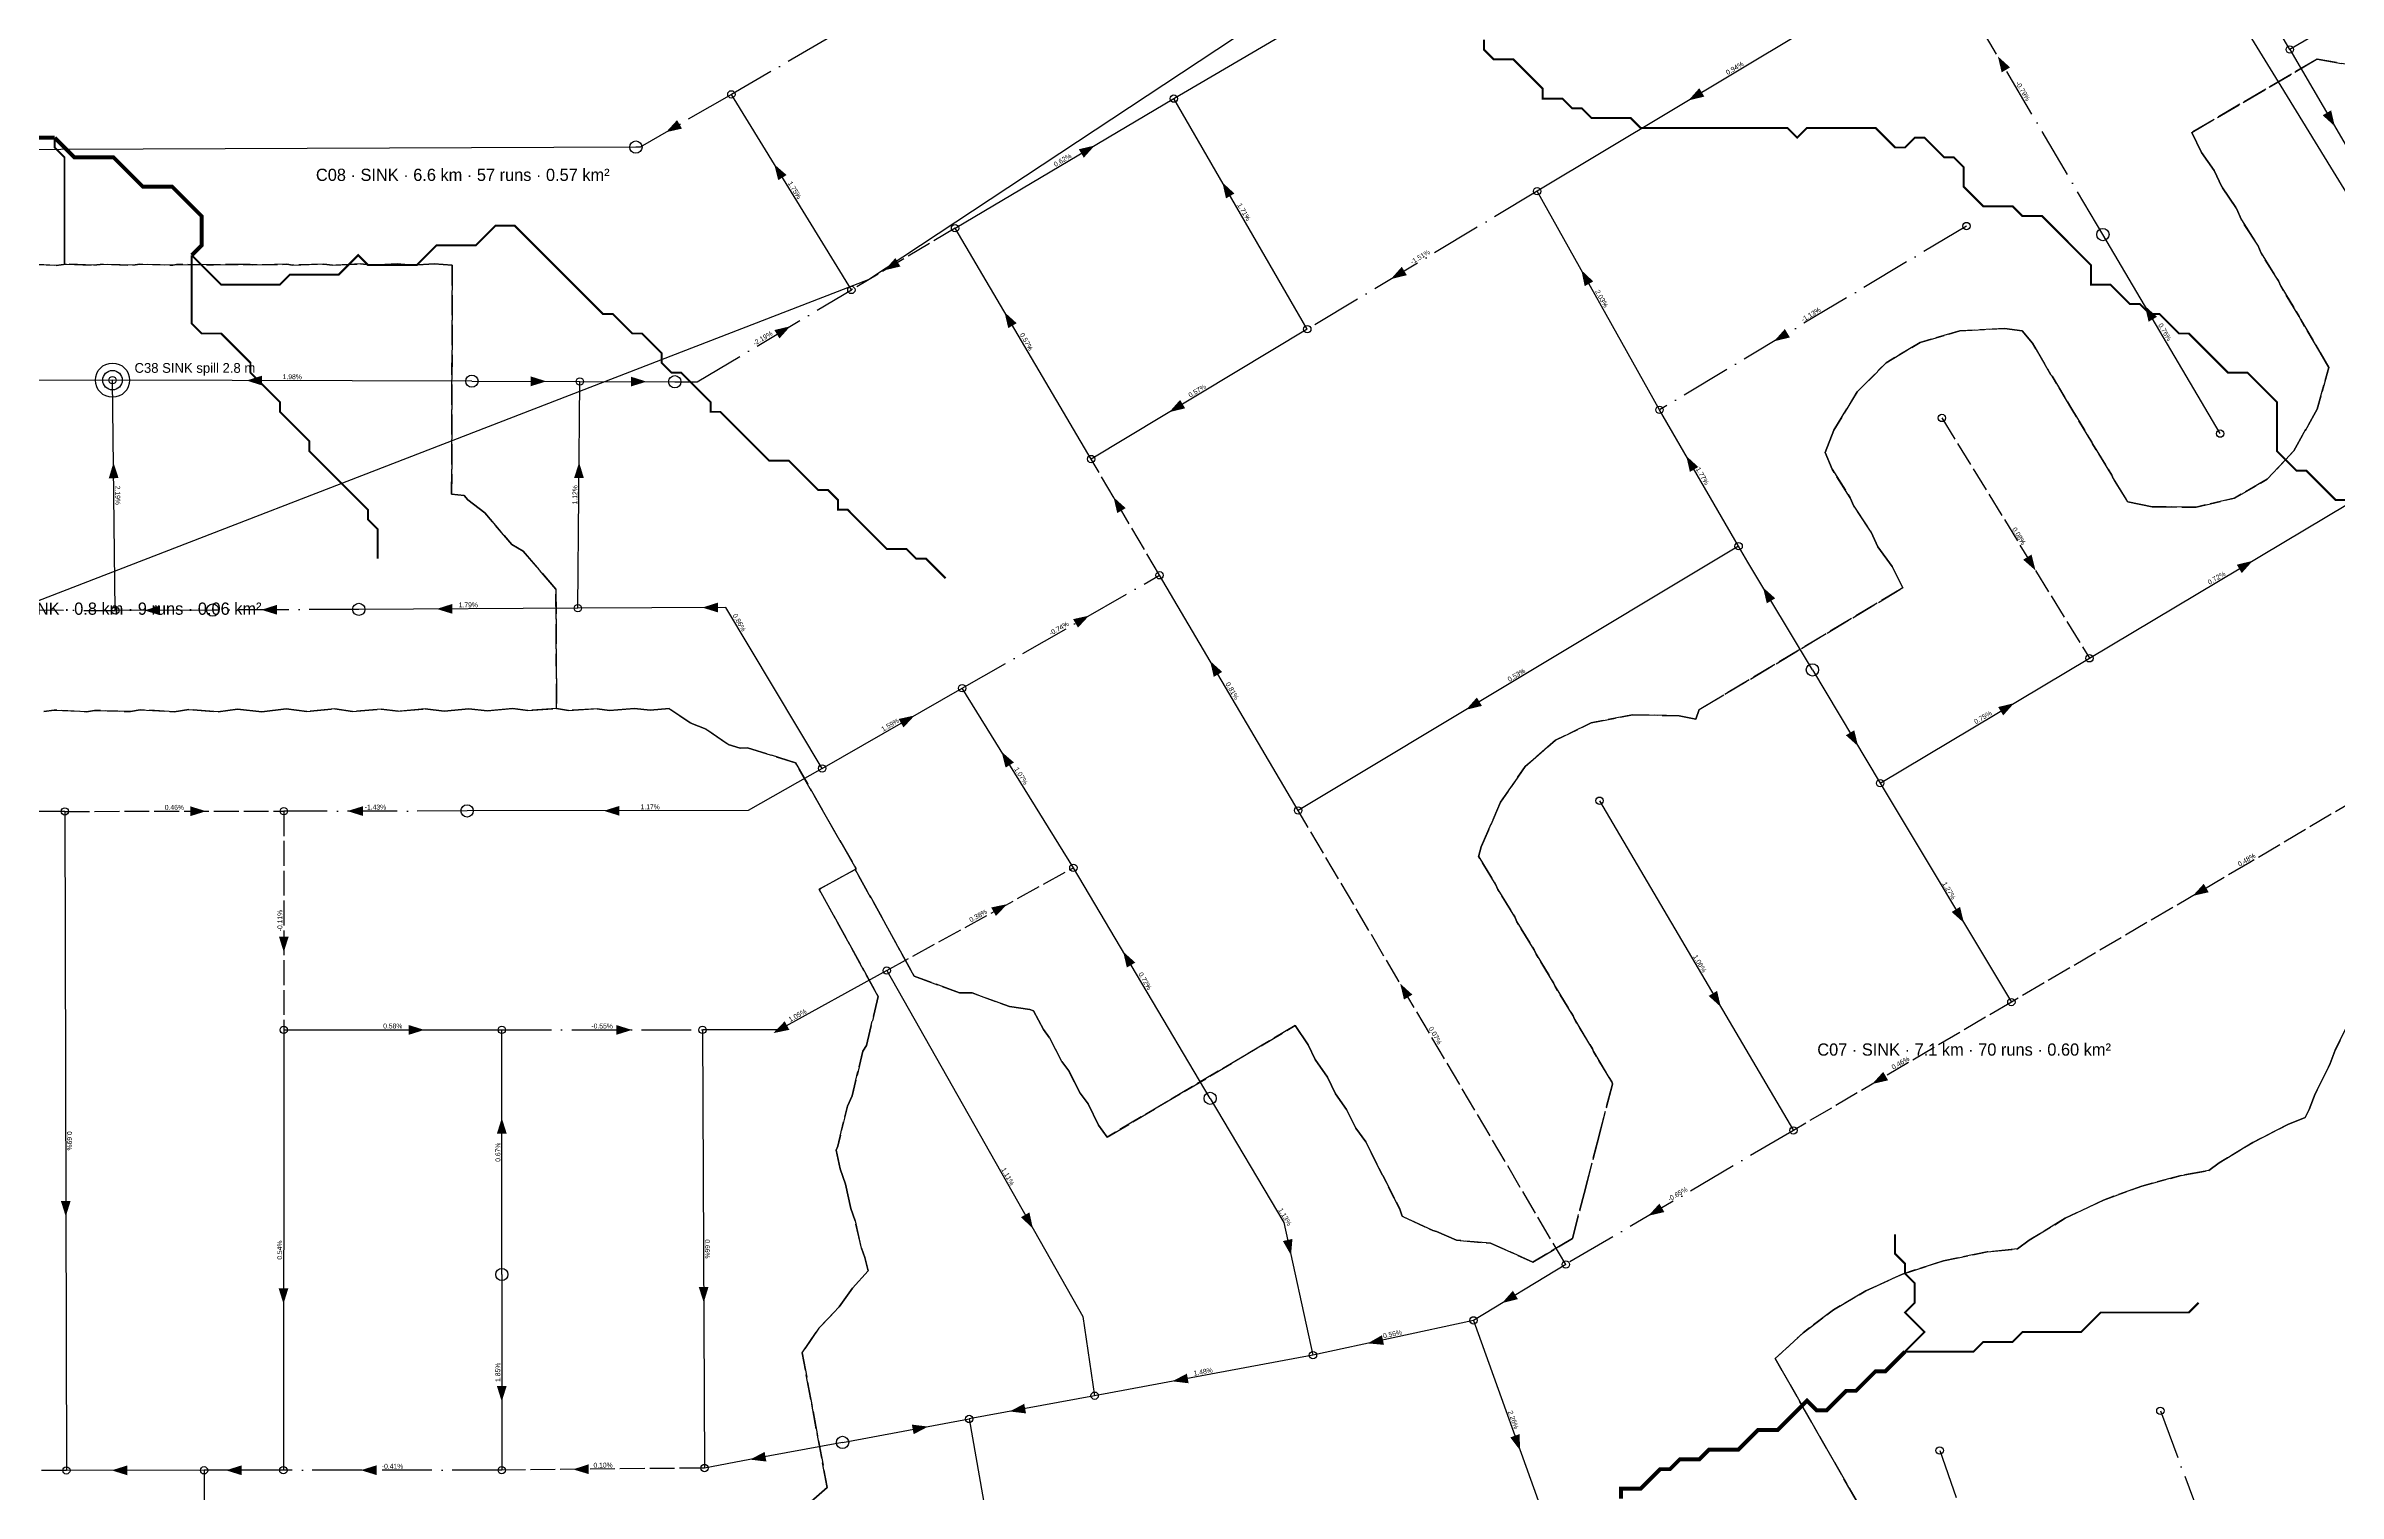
# Model space of a CAD drawing. Header units: metres. Extents: x 442821 to 452274, y 2561971 to 2571293.
# Drawn here: x 444804 to 445740, y 2565430 to 2566022 of the extents above; entities that cross this region are included whole.
import ezdxf
from ezdxf.enums import TextEntityAlignment as Align

# ---------------------------------------------------------------- set-up
doc = ezdxf.new("R2010")
doc.units = ezdxf.units.M
doc.header["$LTSCALE"] = 8
doc.linetypes.add('DASHDOT', pattern=[3.556, 2.54, -0.508, 0, -0.508])
doc.linetypes.add('DASHED', pattern=[1.524, 1.27, -0.254])
for name, color, linetype in [('A_ARROWS', 7, 'Continuous'), ('A_BUILT_2006', 252, 'Continuous'), ('A_CATCH_LABEL', 7, 'Continuous'), ('A_CATCHMENTS', 7, 'Continuous'), ('A_GRADIENT', 8, 'Continuous'), ('A_JUNCTIONS', 8, 'Continuous'), ('A_OUTLET_LABEL', 7, 'Continuous'), ('A_OUTLETS', 7, 'Continuous'), ('A_RUNS', 7, 'Continuous'), ('A_STREAMS', 5, 'Continuous')]:
    doc.layers.add(name, color=color, linetype=linetype)

msp = doc.modelspace()

# ---------------------------------------------------------------- linework, layer by layer
at = {"layer": 'A_ARROWS', "color": 1}
for points in [[(445601.28, 2566017.2), (445606.25, 2566012.7), (445602.81, 2566010.67)], [(445474.79, 2565999.19), (445479.24, 2566004.2), (445481.3, 2566000.77)], [(445056.97, 2565986.22), (445061.5, 2565991.15), (445063.51, 2565987.69)], [(445232.21, 2565980.78), (445227.72, 2565975.8), (445225.68, 2565979.24)], [(445101.21, 2565973.12), (445106.26, 2565968.71), (445102.85, 2565966.62)], [(445284.35, 2565965.7), (445289.28, 2565961.16), (445285.82, 2565959.16)], [(445146.24, 2565929.78), (445150.72, 2565934.77), (445152.77, 2565931.33)], [(445353.2, 2565926.19), (445357.66, 2565931.2), (445359.72, 2565927.77)], [(445431.04, 2565929.85), (445435.91, 2565925.24), (445432.42, 2565923.29)], [(445195.31, 2565912.67), (445200.28, 2565908.17), (445196.84, 2565906.14)], [(445661.33, 2565915.28), (445666.3, 2565910.78), (445662.86, 2565908.75)], [(445107.81, 2565906.91), (445103.34, 2565901.92), (445101.29, 2565905.35)], [(445509.75, 2565900.75), (445514.21, 2565905.76), (445516.27, 2565902.32)], [(445008.11, 2565884.38), (445001.71, 2565882.4), (445001.72, 2565886.4)], [(445049.03, 2565884.27), (445042.63, 2565882.29), (445042.64, 2565886.29)], [(445262.61, 2565871.79), (445267.07, 2565876.8), (445269.13, 2565873.37)], [(445021.47, 2565851.27), (445023.42, 2565844.85), (445019.42, 2565844.89)], [(445473.92, 2565853.92), (445478.86, 2565849.39), (445475.4, 2565847.38)], [(445239.86, 2565837.06), (445244.84, 2565832.57), (445241.39, 2565830.54)], [(445505.27, 2565800.18), (445510.28, 2565795.71), (445506.84, 2565793.66)], [(445071.82, 2565791.92), (445078.2, 2565793.95), (445078.23, 2565789.95)], [(445229.9, 2565788.63), (445225.34, 2565783.72), (445223.36, 2565787.19)], [(445279.32, 2565770.12), (445284.29, 2565765.62), (445280.84, 2565763.59)], [(445383.89, 2565750.15), (445388.35, 2565755.16), (445390.41, 2565751.73)], [(445158.6, 2565747.83), (445154.04, 2565742.92), (445152.05, 2565746.39)], [(445194.1, 2565733.01), (445199.17, 2565728.62), (445195.77, 2565726.51)], [(445196.45, 2565670.7), (445191.81, 2565665.86), (445189.88, 2565669.36)], [(445243.77, 2565651.32), (445248.76, 2565646.84), (445245.32, 2565644.8)], [(445357.03, 2565638.24), (445362, 2565633.74), (445358.56, 2565631.71)]]:
    msp.add_solid(points, dxfattribs=at)
at = {"layer": 'A_ARROWS', "color": 4}
for points in [[(445738.97, 2565988.62), (445734.01, 2565993.13), (445737.46, 2565995.15)], [(444885.54, 2565884.72), (444891.94, 2565886.71), (444891.93, 2565882.71)], [(444831.19, 2565851.2), (444833.27, 2565844.83), (444829.27, 2565844.78)], [(445616.66, 2565807.08), (445611.61, 2565811.49), (445615.02, 2565813.58)], [(445705.42, 2565811.02), (445700.94, 2565806.02), (445698.89, 2565809.45)], [(444843.85, 2565790.75), (444850.24, 2565792.79), (444850.26, 2565788.79)], [(444891.61, 2565791), (444898, 2565793.03), (444898.02, 2565789.03)], [(444963.25, 2565791.36), (444969.64, 2565793.4), (444969.66, 2565789.4)], [(445607.91, 2565752.84), (445603.44, 2565747.84), (445601.39, 2565751.27)], [(445544.15, 2565735.26), (445539.15, 2565739.72), (445542.58, 2565741.77)], [(445680.88, 2565674.08), (445685.4, 2565679.03), (445687.42, 2565675.58)], [(445587.39, 2565663.05), (445582.38, 2565667.51), (445585.82, 2565669.57)], [(445488.04, 2565628.7), (445483.07, 2565633.2), (445486.52, 2565635.23)], [(445549.89, 2565597.19), (445554.39, 2565602.16), (445556.42, 2565598.71)], [(445458.44, 2565543.34), (445462.94, 2565548.31), (445464.97, 2565544.86)], [(445206.91, 2565538.15), (445202.02, 2565542.74), (445205.5, 2565544.71)], [(445312.4, 2565527.19), (445309.07, 2565533.01), (445312.98, 2565533.87)], [(445398.63, 2565507.66), (445403.07, 2565512.69), (445405.14, 2565509.27)], [(445343.71, 2565491.19), (445349.54, 2565494.51), (445350.39, 2565490.6)], [(445263.9, 2565475.69), (445269.83, 2565478.82), (445270.56, 2565474.89)], [(445197.44, 2565463.37), (445203.37, 2565466.5), (445204.1, 2565462.57)], [(445164.11, 2565457.18), (445158.18, 2565454.05), (445157.45, 2565457.98)], [(445406.06, 2565447.4), (445402.01, 2565452.75), (445405.78, 2565454.1)]]:
    msp.add_solid(points, dxfattribs=at)
at = {"layer": 'A_ARROWS', "color": 3}
for points in [[(444869.02, 2565708.69), (444862.62, 2565706.68), (444862.61, 2565710.68)], [(444926.77, 2565708.75), (444933.17, 2565710.75), (444933.17, 2565706.75)], [(445031.54, 2565708.86), (445037.94, 2565710.86), (445037.94, 2565706.86)], [(444900.78, 2565651.07), (444898.79, 2565657.47), (444902.79, 2565657.46)], [(445100.83, 2565618), (445105.47, 2565622.84), (445107.4, 2565619.34)], [(444958.23, 2565619.3), (444951.83, 2565617.3), (444951.83, 2565621.3)], [(445043.08, 2565619.3), (445036.68, 2565617.3), (445036.68, 2565621.3)], [(444989.88, 2565583.32), (444991.88, 2565576.92), (444987.88, 2565576.92)], [(444811.69, 2565543.01), (444809.68, 2565549.41), (444813.68, 2565549.42)], [(444900.66, 2565507.32), (444898.66, 2565513.72), (444902.66, 2565513.72)], [(445072.39, 2565507.86), (445070.36, 2565514.25), (445074.36, 2565514.27)], [(444989.86, 2565467.37), (444987.86, 2565473.77), (444991.86, 2565473.77)], [(445091.35, 2565443.69), (445097.28, 2565446.83), (445098, 2565442.89)], [(444830.44, 2565439.29), (444836.84, 2565441.29), (444836.85, 2565437.29)], [(444877.16, 2565439.32), (444883.56, 2565441.32), (444883.56, 2565437.32)], [(444932.3, 2565439.35), (444938.7, 2565441.36), (444938.7, 2565437.36)], [(445019, 2565439.69), (445025.37, 2565441.75), (445025.42, 2565437.75)]]:
    msp.add_solid(points, dxfattribs=at)
at = {"layer": 'A_BUILT_2006', "color": 252}
for points in [[(444422.44, 2563343.67), (444425.81, 2563359.7), (444354.25, 2563402.28), (444079.07, 2562950.56), (443944.47, 2563054.62), (443895.55, 2563534.89), (443894.21, 2564981.63), (443353.42, 2565026.28), (443356.77, 2565236.27), (445139.69, 2565926.07), (445353.06, 2566067)], [(445698.38, 2566035.12), (445716.87, 2566005.02)], [(445716.87, 2566005.02), (445737.19, 2565971.95)], [(445737.19, 2565971.95), (445757.08, 2565939.58)]]:
    msp.add_lwpolyline(points, dxfattribs=at)
at = {"layer": 'A_CATCHMENTS', "color": 1, "linetype": 'DASHED'}
for points in [[(445751.69, 2566012.53), (445731.74, 2566016.13), (445680.53, 2565986.07), (445684.51, 2565977.87), (445689.65, 2565970.56), (445692.79, 2565963.89), (445698.73, 2565955.04), (445700.82, 2565950.35), (445707.47, 2565939.98), (445708.84, 2565936.81), (445715.95, 2565925.46), (445716.87, 2565923.27), (445724.42, 2565910.93), (445724.91, 2565909.74), (445732.88, 2565896.39), (445732.96, 2565896.21), (445736.57, 2565890.01), (445731.71, 2565873.03), (445722.23, 2565855.94), (445711.27, 2565844.34), (445697.96, 2565836.68), (445682.3, 2565832.95), (445664.29, 2565833.16), (445654.35, 2565835.19), (445648.36, 2565844.74), (445647.82, 2565846.05), (445639.92, 2565858.88), (445639.66, 2565859.51), (445631.51, 2565872.97), (445631.47, 2565873.01), (445623.45, 2565886.49), (445622.94, 2565887.1), (445615.38, 2565900.01), (445611.16, 2565905.09), (445604.04, 2565906), (445585.71, 2565904.98), (445569.57, 2565900.32), (445555.61, 2565892.02), (445543.83, 2565880.07), (445534.23, 2565864.47), (445530.68, 2565855.27), (445533.55, 2565848.46), (445540.93, 2565836.77), (445542.34, 2565833.4), (445549.55, 2565822.74), (445552.27, 2565816.8), (445558.13, 2565808.69), (445562.43, 2565800.02), (445479.24, 2565750.2), (445477.87, 2565746.38), (445470.98, 2565747.72), (445451.91, 2565748.12), (445435.08, 2565744.79), (445420.49, 2565737.72), (445408.13, 2565726.93), (445398.02, 2565712.41), (445390.14, 2565694.15), (445389.08, 2565690.04), (445389.1, 2565689.99), (445395.96, 2565678.94), (445396.92, 2565676.74), (445403.88, 2565665.46), (445404.74, 2565663.49), (445411.8, 2565651.98), (445412.55, 2565650.24), (445419.72, 2565638.5), (445420.37, 2565636.99), (445427.64, 2565625.02), (445428.19, 2565623.74), (445435.56, 2565611.54), (445436, 2565610.49), (445443.48, 2565598.06), (445443.79, 2565597.33), (445443.72, 2565597.18), (445438.34, 2565576.24), (445438.28, 2565576.11), (445432.88, 2565555.12), (445432.83, 2565555.04), (445427.42, 2565533.99), (445411.19, 2565524.43), (445393.96, 2565532.14), (445380.02, 2565533.32), (445371.86, 2565536.97), (445370.42, 2565537.3), (445357.84, 2565543.13), (445356.91, 2565546.02), (445349.9, 2565559.75), (445349.73, 2565559.99), (445342.96, 2565573.51), (445338.88, 2565579.09), (445335.14, 2565586.76), (445330.55, 2565593.17), (445327.31, 2565600.01), (445322.22, 2565607.26), (445319.47, 2565613.24), (445314.11, 2565621.06), (445237.33, 2565575.51), (445233.76, 2565580.41), (445229.47, 2565589.05), (445226.24, 2565593.41), (445221.6, 2565602.58), (445218.72, 2565606.41), (445213.73, 2565616.11), (445211.21, 2565619.41), (445207.22, 2565627.04), (445205.69, 2565627.6), (445197.36, 2565628.83), (445182.04, 2565634.43), (445176.9, 2565634.5), (445158.39, 2565641.26), (445134.34, 2565684.9), (445134.65, 2565685.16), (445109.84, 2565728.53), (445090.29, 2565734.59), (445087.27, 2565734.48), (445082.44, 2565735.98), (445073.34, 2565742.2), (445067.1, 2565744.61), (445058.26, 2565750.63), (445050.47, 2565749.93), (445044.04, 2565750.65), (445033.84, 2565749.91), (445028.8, 2565750.56), (445017.2, 2565749.92), (445012.23, 2565750.64), (445011.98, 2565799.46), (444998.58, 2565815.02), (444993.98, 2565817.71), (444982.88, 2565830.6), (444975.97, 2565835.97), (444974.48, 2565837.7), (444969.38, 2565838.27), (444969.64, 2565931.81), (444962.21, 2565932.44), (444953.32, 2565931.81), (444947.18, 2565932.42), (444937, 2565931.82), (444932.15, 2565932.37), (444920.68, 2565931.85), (444917.12, 2565932.31), (444904.36, 2565931.91), (444902.09, 2565932.22), (444888.04, 2565931.97), (444887.06, 2565932.13), (444872.02, 2565932.06), (444871.71, 2565932.01), (444856.99, 2565932.15), (444855.39, 2565931.91), (444841.96, 2565932.22), (444839.07, 2565931.83), (444826.93, 2565932.27), (444823.2, 2565931.82), (444811.9, 2565932.28), (444807.79, 2565931.79), (444796.87, 2565932.28)], [(445543.36, 2565427.04), (445510.29, 2565484.96), (445521.67, 2565495.53), (445534.09, 2565504.84), (445547.35, 2565512.72), (445562.28, 2565519.54), (445579.08, 2565524.95), (445596.94, 2565528.57), (445609.25, 2565529.77), (445614.09, 2565533.39), (445628.83, 2565542.31), (445644.43, 2565549.77), (445660.09, 2565555.48), (445676.17, 2565559.8), (445687.53, 2565561.85), (445691.75, 2565564.94), (445705.44, 2565573.34), (445719.77, 2565580.62), (445726.83, 2565583.51), (445728.42, 2565586.77), (445730.99, 2565593.23), (445737.12, 2565605.55), (445739.17, 2565611.02), (445746.43, 2565625.96)]]:
    msp.add_lwpolyline(points, dxfattribs=at)
at = {"layer": 'A_CATCHMENTS', "color": 4, "linetype": 'DASHED'}
for points in [[(445106.13, 2565417.42), (445122.82, 2565432.33), (445112.62, 2565487.32), (445119.46, 2565497.43), (445127.79, 2565506.07), (445133.14, 2565513.77), (445139.54, 2565520.77), (445138.22, 2565526.26), (445136.83, 2565530.07), (445134.27, 2565541.29), (445132.46, 2565546.33), (445130.31, 2565556.31), (445128.09, 2565562.58), (445126.57, 2565570.21), (445127.21, 2565571.81), (445131.13, 2565588.2), (445133.07, 2565592.39), (445137.42, 2565610.57), (445138.93, 2565612.98), (445143.71, 2565632.95), (445119.62, 2565676.67), (445120.11, 2565677.08), (445134.34, 2565684.9), (445158.39, 2565641.26), (445176.9, 2565634.5), (445182.04, 2565634.43), (445197.36, 2565628.83), (445205.69, 2565627.6), (445207.22, 2565627.04), (445211.21, 2565619.41), (445213.73, 2565616.11), (445218.72, 2565606.41), (445221.6, 2565602.58), (445226.24, 2565593.41), (445229.47, 2565589.05), (445233.76, 2565580.41), (445237.33, 2565575.51), (445314.11, 2565621.06), (445319.47, 2565613.24), (445322.22, 2565607.26), (445327.31, 2565600.01), (445330.55, 2565593.17), (445335.14, 2565586.76), (445338.88, 2565579.09), (445342.96, 2565573.51), (445349.73, 2565559.99), (445349.9, 2565559.75), (445356.91, 2565546.02), (445357.84, 2565543.13), (445370.42, 2565537.3), (445371.86, 2565536.97), (445380.02, 2565533.32), (445393.96, 2565532.14), (445411.19, 2565524.43), (445427.42, 2565533.99), (445432.83, 2565555.04), (445432.88, 2565555.12), (445438.28, 2565576.11), (445438.34, 2565576.24), (445443.72, 2565597.18), (445443.79, 2565597.33), (445443.48, 2565598.06), (445436, 2565610.49), (445435.56, 2565611.54), (445428.19, 2565623.74), (445427.64, 2565625.02), (445420.37, 2565636.99), (445419.72, 2565638.5), (445412.55, 2565650.24), (445411.8, 2565651.98), (445404.74, 2565663.49), (445403.88, 2565665.46), (445396.92, 2565676.74), (445395.96, 2565678.94), (445389.1, 2565689.99), (445389.08, 2565690.04), (445390.14, 2565694.15), (445398.02, 2565712.41), (445408.13, 2565726.93), (445420.49, 2565737.72), (445435.08, 2565744.79), (445451.91, 2565748.12), (445470.98, 2565747.72), (445477.87, 2565746.38), (445479.24, 2565750.2), (445562.43, 2565800.02), (445558.13, 2565808.69), (445552.27, 2565816.8), (445549.55, 2565822.74), (445542.34, 2565833.4), (445540.93, 2565836.77), (445533.55, 2565848.46), (445530.68, 2565855.27), (445534.23, 2565864.47), (445543.83, 2565880.07), (445555.61, 2565892.02), (445569.57, 2565900.32), (445585.71, 2565904.98), (445604.04, 2565906), (445611.16, 2565905.09), (445615.38, 2565900.01), (445622.94, 2565887.1), (445623.45, 2565886.49), (445631.47, 2565873.01), (445631.51, 2565872.97), (445639.66, 2565859.51), (445639.92, 2565858.88), (445647.82, 2565846.05), (445648.36, 2565844.74), (445654.35, 2565835.19), (445664.29, 2565833.16), (445682.3, 2565832.95), (445697.96, 2565836.68), (445711.27, 2565844.34), (445722.23, 2565855.94), (445731.71, 2565873.03), (445736.57, 2565890.01), (445732.96, 2565896.21), (445732.88, 2565896.39), (445724.91, 2565909.74), (445724.42, 2565910.93), (445716.87, 2565923.27), (445715.95, 2565925.46), (445708.84, 2565936.81), (445707.47, 2565939.98), (445700.82, 2565950.35), (445698.73, 2565955.04), (445692.79, 2565963.89), (445689.65, 2565970.56), (445684.51, 2565977.87), (445680.53, 2565986.07), (445731.74, 2566016.13), (445751.69, 2566012.53)], [(444796.87, 2565932.28), (444807.79, 2565931.79), (444811.9, 2565932.28), (444823.2, 2565931.82), (444826.93, 2565932.27), (444839.07, 2565931.83), (444841.96, 2565932.22), (444855.39, 2565931.91), (444856.99, 2565932.15), (444871.71, 2565932.01), (444872.02, 2565932.06), (444887.06, 2565932.13), (444888.04, 2565931.97), (444902.09, 2565932.22), (444904.36, 2565931.91), (444917.12, 2565932.31), (444920.68, 2565931.85), (444932.15, 2565932.37), (444937, 2565931.82), (444947.18, 2565932.42), (444953.32, 2565931.81), (444962.21, 2565932.44), (444969.64, 2565931.81), (444969.38, 2565838.27), (444974.48, 2565837.7), (444975.97, 2565835.97), (444982.88, 2565830.6), (444993.98, 2565817.71), (444998.58, 2565815.02), (445011.98, 2565799.46), (445012.23, 2565750.64), (445000.57, 2565749.82), (444994.32, 2565750.63), (444983.94, 2565749.73), (444976.41, 2565750.6), (444966.27, 2565749.56), (444958.5, 2565750.53), (444947.56, 2565749.52), (444940.59, 2565750.46), (444928.85, 2565749.48), (444921.69, 2565750.52), (444910.14, 2565749.39), (444901.79, 2565750.48), (444891.84, 2565749.37), (444881.89, 2565750.42), (444873.93, 2565749.34), (444861.99, 2565750.31), (444856.02, 2565749.35), (444842.09, 2565750.15), (444838.11, 2565749.42), (444823.43, 2565749.91), (444820.2, 2565749.37), (444807.01, 2565750.04), (444802.75, 2565749.41)], [(445746.43, 2565625.96), (445739.17, 2565611.02), (445737.12, 2565605.55), (445730.99, 2565593.23), (445728.42, 2565586.77), (445726.83, 2565583.51), (445719.77, 2565580.62), (445705.44, 2565573.34), (445691.75, 2565564.94), (445687.53, 2565561.85), (445676.17, 2565559.8), (445660.09, 2565555.48), (445644.43, 2565549.77), (445628.83, 2565542.31), (445614.09, 2565533.39), (445609.25, 2565529.77), (445596.94, 2565528.57), (445579.08, 2565524.95), (445562.28, 2565519.54), (445547.35, 2565512.72), (445534.09, 2565504.84), (445521.67, 2565495.53), (445510.29, 2565484.96), (445543.36, 2565427.04)]]:
    msp.add_lwpolyline(points, dxfattribs=at)
at = {"layer": 'A_CATCHMENTS', "color": 3, "linetype": 'DASHED'}
msp.add_lwpolyline([(444802.75, 2565749.41), (444807.01, 2565750.04), (444820.2, 2565749.37), (444823.43, 2565749.91), (444838.11, 2565749.42), (444842.09, 2565750.15), (444856.02, 2565749.35), (444861.99, 2565750.31), (444873.93, 2565749.34), (444881.89, 2565750.42), (444891.84, 2565749.37), (444901.79, 2565750.48), (444910.14, 2565749.39), (444921.69, 2565750.52), (444928.85, 2565749.48), (444940.59, 2565750.46), (444947.56, 2565749.52), (444958.5, 2565750.53), (444966.27, 2565749.56), (444976.41, 2565750.6), (444983.94, 2565749.73), (444994.32, 2565750.63), (445000.57, 2565749.82), (445012.23, 2565750.64), (445017.2, 2565749.92), (445028.8, 2565750.56), (445033.84, 2565749.91), (445044.04, 2565750.65), (445050.47, 2565749.93), (445058.26, 2565750.63), (445067.1, 2565744.61), (445073.34, 2565742.2), (445082.44, 2565735.98), (445087.27, 2565734.48), (445090.29, 2565734.59), (445109.84, 2565728.53), (445134.65, 2565685.16), (445134.34, 2565684.9), (445120.11, 2565677.08), (445119.62, 2565676.67), (445143.71, 2565632.95), (445138.93, 2565612.98), (445137.42, 2565610.57), (445133.07, 2565592.39), (445131.13, 2565588.2), (445127.21, 2565571.81), (445126.57, 2565570.21), (445128.09, 2565562.58), (445130.31, 2565556.31), (445132.46, 2565546.33), (445134.27, 2565541.29), (445136.83, 2565530.07), (445138.22, 2565526.26), (445139.54, 2565520.77), (445133.14, 2565513.77), (445127.79, 2565506.07), (445119.46, 2565497.43), (445112.62, 2565487.32), (445122.82, 2565432.33), (445106.13, 2565417.42)], dxfattribs=at)
at = {"layer": 'A_JUNCTIONS'}
for centre in [(445720.56, 2566019.99), (445083.68, 2566001.69), (445264.54, 2565999.93), (445412.99, 2565962.08), (445175.1, 2565946.96), (445588.45, 2565947.86), (445132.73, 2565921.74), (445319.06, 2565905.69), (444830.78, 2565884.87), (445021.74, 2565884.35), (445463, 2565872.77), (445578.4, 2565869.42), (445692.13, 2565863.02), (445230.69, 2565852.63), (445495.33, 2565816.99), (445258.7, 2565805.11), (444831.93, 2565790.69), (445020.98, 2565791.66), (445638.68, 2565771.19), (445178.04, 2565758.95), (445120.76, 2565726.18), (445553.18, 2565720.18), (444811.29, 2565708.62), (444900.83, 2565708.72), (445315.32, 2565709.02), (445438.46, 2565713), (445223.45, 2565685.58), (445147.18, 2565643.55), (445606.77, 2565630.69), (444900.76, 2565619.3), (444989.89, 2565619.3), (445071.87, 2565619.3), (445517.71, 2565578.24), (445424.67, 2565523.45), (445386.97, 2565500.59), (445321.38, 2565486.35), (445232.14, 2565469.8), (445667.66, 2565463.6), (445180.87, 2565460.29), (445577.48, 2565447.42), (444811.94, 2565439.27), (444868.2, 2565439.31), (444900.6, 2565439.33), (444989.85, 2565439.39), (445072.71, 2565440.24)]:
    msp.add_circle(centre, 1.5, dxfattribs=at)
at = {"layer": 'A_JUNCTIONS', "color": 30}
for centre in [(445044.69, 2565980.13), (445644.19, 2565944.38), (444977.67, 2565884.47), (445060.56, 2565884.24), (444871.73, 2565790.9), (444931.43, 2565791.2), (445525.47, 2565766.45), (444975.67, 2565708.8), (445279.35, 2565591.34), (444989.87, 2565519.35), (445129.14, 2565450.7)]:
    msp.add_circle(centre, 2.5, dxfattribs=at)
at = {"layer": 'A_OUTLETS', "color": 1}
for radius in [7, 4]:
    msp.add_circle((444830.78, 2565884.87), radius, dxfattribs=at)
at = {"layer": 'A_RUNS', "color": 1}
for points in [[(445720.56, 2566019.99), (445665.53, 2566113.72)], [(445813.72, 2566074.42), (445720.56, 2566019.99)], [(445264.54, 2565999.93), (445360.1, 2566056.14)], [(445576.06, 2566060), (445412.99, 2565962.08)], [(445132.73, 2565921.74), (445083.68, 2566001.69)], [(445175.1, 2565946.96), (445264.54, 2565999.93)], [(445319.06, 2565905.69), (445264.54, 2565999.93)], [(445044.69, 2565980.13), (444339.64, 2565977.21), (444339.64, 2565975.79)], [(445463, 2565872.77), (445412.99, 2565962.08)], [(445230.69, 2565852.63), (445175.1, 2565946.96)], [(445692.13, 2565863.02), (445644.19, 2565944.38)], [(445319.06, 2565905.69), (445230.69, 2565852.63)], [(444977.67, 2565884.47), (445021.74, 2565884.35)], [(445020.98, 2565791.66), (445021.74, 2565884.35)], [(445021.74, 2565884.35), (445060.56, 2565884.24)], [(445495.33, 2565816.99), (445463, 2565872.77)], [(445495.33, 2565816.99), (445315.32, 2565709.02)], [(445525.47, 2565766.45), (445499.14, 2565810.42), (445495.33, 2565816.99)], [(445315.32, 2565709.02), (445258.7, 2565805.11)], [(445120.76, 2565726.18), (445081.43, 2565791.97), (445020.98, 2565791.66)], [(445120.76, 2565726.18), (445178.04, 2565758.95)], [(445223.45, 2565685.58), (445178.04, 2565758.95)], [(445279.35, 2565591.34), (445223.45, 2565685.58)]]:
    msp.add_lwpolyline(points, dxfattribs=at)
at = {"layer": 'A_RUNS', "color": 1, "linetype": 'DASHDOT'}
for points in [[(445198.62, 2566068.26), (445083.68, 2566001.69)], [(445644.19, 2565944.38), (445576.06, 2566060)], [(445083.68, 2566001.69), (445046.48, 2565980.14), (445044.69, 2565980.13)], [(445412.99, 2565962.08), (445319.06, 2565905.69)], [(445588.45, 2565947.86), (445463, 2565872.77)], [(445060.56, 2565884.24), (445069.68, 2565884.21), (445132.73, 2565921.74)], [(445178.04, 2565758.95), (445258.7, 2565805.11)], [(445667.66, 2565463.6), (445694.59, 2565391.71), (445731.92, 2565343.14)], [(445577.48, 2565447.42), (445635.2, 2565283.34)]]:
    msp.add_lwpolyline(points, dxfattribs=at)
at = {"layer": 'A_RUNS', "color": 4}
for points in [[(445720.56, 2566019.99), (445747.88, 2565973.46)], [(444707.48, 2565885.22), (444830.78, 2565884.87)], [(444831.93, 2565790.69), (444830.78, 2565884.87)], [(444977.67, 2565884.47), (444830.78, 2565884.87)], [(445638.68, 2565771.19), (445744.18, 2565834.15)], [(444871.73, 2565790.9), (444831.93, 2565790.69)], [(445020.98, 2565791.66), (444931.43, 2565791.2)], [(445525.47, 2565766.45), (445553.18, 2565720.18)], [(445553.18, 2565720.18), (445638.68, 2565771.19)], [(445553.18, 2565720.18), (445606.77, 2565630.69)], [(445438.46, 2565713), (445517.71, 2565578.24)], [(445147.18, 2565643.55), (445227.34, 2565502.11), (445232.14, 2565469.8)], [(445279.35, 2565591.34), (445309.45, 2565540.61), (445321.38, 2565486.35)], [(445424.67, 2565523.45), (445386.97, 2565500.59)], [(445386.97, 2565500.59), (445321.38, 2565486.35)], [(445386.97, 2565500.59), (445416.53, 2565418.21)], [(445321.38, 2565486.35), (445232.14, 2565469.8)], [(445232.14, 2565469.8), (445180.87, 2565460.29)], [(445129.14, 2565450.7), (445180.87, 2565460.29)], [(445180.87, 2565460.29), (445195.4, 2565377.25)]]:
    msp.add_lwpolyline(points, dxfattribs=at)
at = {"layer": 'A_RUNS', "color": 1, "linetype": 'DASHED'}
for points in [[(445175.1, 2565946.96), (445132.73, 2565921.74)], [(445258.7, 2565805.11), (445230.69, 2565852.63)], [(445424.67, 2565523.45), (445315.32, 2565709.02)], [(445147.18, 2565643.55), (445223.45, 2565685.58)]]:
    msp.add_lwpolyline(points, dxfattribs=at)
at = {"layer": 'A_RUNS', "color": 4, "linetype": 'DASHED'}
for points in [[(445578.4, 2565869.42), (445638.68, 2565771.19)], [(445800.39, 2565744.72), (445704.29, 2565687.78), (445606.77, 2565630.69)], [(445606.77, 2565630.69), (445517.71, 2565578.24)]]:
    msp.add_lwpolyline(points, dxfattribs=at)
at = {"layer": 'A_RUNS', "color": 4, "linetype": 'DASHDOT'}
for points in [[(444733.36, 2565791.37), (444831.93, 2565790.69)], [(444931.43, 2565791.2), (444871.73, 2565790.9)], [(445517.71, 2565578.24), (445424.67, 2565523.45)]]:
    msp.add_lwpolyline(points, dxfattribs=at)
at = {"layer": 'A_RUNS', "color": 3}
for points in [[(445120.76, 2565726.18), (445090.59, 2565708.92), (444975.67, 2565708.8)], [(444811.29, 2565708.62), (444811.94, 2565439.27)], [(445147.18, 2565643.55), (445103.18, 2565619.3), (445071.87, 2565619.3)], [(444900.76, 2565619.3), (444900.6, 2565439.33)], [(444900.76, 2565619.3), (444989.89, 2565619.3)], [(444989.87, 2565519.35), (444989.89, 2565619.3)], [(445071.87, 2565619.3), (445072.71, 2565440.24)], [(444989.87, 2565519.35), (444989.85, 2565439.39)], [(445129.14, 2565450.7), (445091.26, 2565443.68), (445072.71, 2565440.24)], [(444868.2, 2565439.31), (444811.94, 2565439.27)], [(444900.6, 2565439.33), (444868.2, 2565439.31)], [(444868.2, 2565439.31), (444868.55, 2565340.93)]]:
    msp.add_lwpolyline(points, dxfattribs=at)
at = {"layer": 'A_RUNS', "color": 2}
msp.add_lwpolyline([(444811.29, 2565708.62), (444726.29, 2565708.54)], dxfattribs=at)
at = {"layer": 'A_RUNS', "color": 3, "linetype": 'DASHED'}
for points in [[(444811.29, 2565708.62), (444900.83, 2565708.72)], [(444900.83, 2565708.72), (444900.76, 2565619.3)], [(444811.94, 2565439.27), (444726.05, 2565439.22)], [(445072.71, 2565440.24), (444989.85, 2565439.39)]]:
    msp.add_lwpolyline(points, dxfattribs=at)
at = {"layer": 'A_RUNS', "color": 3, "linetype": 'DASHDOT'}
for points in [[(444975.67, 2565708.8), (444900.83, 2565708.72)], [(444989.89, 2565619.3), (445071.87, 2565619.3)], [(444989.85, 2565439.39), (444900.6, 2565439.33)]]:
    msp.add_lwpolyline(points, dxfattribs=at)
at = {"layer": 'A_STREAMS', "color": 5}
for points, const_width in [([(445743.3, 2565835.92), (445739.3, 2565835.92), (445735.3, 2565839.92), (445731.3, 2565843.92), (445727.3, 2565847.92), (445723.3, 2565847.92), (445719.3, 2565851.92), (445715.3, 2565855.92), (445715.3, 2565859.93), (445715.3, 2565863.93), (445715.3, 2565867.93), (445715.3, 2565871.93), (445715.3, 2565875.93), (445711.3, 2565879.93), (445707.3, 2565883.93), (445703.3, 2565887.94), (445699.3, 2565887.94), (445695.3, 2565887.94), (445691.3, 2565891.94), (445687.29, 2565895.94), (445683.29, 2565899.94), (445679.29, 2565903.94), (445675.29, 2565903.94), (445671.29, 2565907.94), (445667.29, 2565911.94), (445663.29, 2565911.94), (445659.29, 2565915.95), (445655.29, 2565915.95), (445651.29, 2565919.95), (445647.29, 2565923.95), (445643.29, 2565923.95), (445639.29, 2565923.95), (445639.29, 2565927.95), (445639.29, 2565931.95), (445635.29, 2565935.95), (445631.29, 2565939.95), (445627.29, 2565943.96), (445623.29, 2565947.96), (445619.29, 2565951.96), (445615.28, 2565951.96), (445611.28, 2565951.96), (445607.28, 2565955.96), (445603.28, 2565955.96), (445599.28, 2565955.96), (445595.28, 2565955.96), (445591.28, 2565959.96), (445587.28, 2565963.96), (445587.28, 2565967.96), (445587.28, 2565971.96), (445583.28, 2565975.97), (445579.28, 2565975.97), (445575.28, 2565979.97), (445571.28, 2565983.97), (445567.28, 2565983.97), (445563.28, 2565979.97), (445559.28, 2565979.97), (445555.28, 2565983.97), (445551.28, 2565987.97), (445547.28, 2565987.97), (445543.27, 2565987.97), (445539.27, 2565987.97), (445535.27, 2565987.97), (445531.27, 2565987.97), (445527.27, 2565987.97), (445523.27, 2565987.97), (445519.27, 2565983.97), (445515.27, 2565987.97), (445511.27, 2565987.97), (445507.27, 2565987.97), (445503.27, 2565987.97), (445499.27, 2565987.97), (445495.27, 2565987.97), (445491.27, 2565987.97), (445487.27, 2565987.97), (445483.27, 2565987.97), (445479.27, 2565987.97), (445475.27, 2565987.97), (445471.26, 2565987.97), (445467.26, 2565987.97), (445463.26, 2565987.97), (445459.26, 2565987.97), (445455.26, 2565987.97), (445451.26, 2565991.97), (445447.26, 2565991.97), (445443.26, 2565991.97), (445439.26, 2565991.97), (445435.26, 2565991.97), (445431.26, 2565995.97), (445427.26, 2565995.97), (445423.26, 2565999.97), (445419.26, 2565999.97), (445415.26, 2565999.97), (445415.26, 2566003.98), (445411.26, 2566007.98), (445407.26, 2566011.98), (445403.26, 2566015.98), (445399.25, 2566015.98), (445395.25, 2566015.98), (445391.25, 2566019.98), (445391.25, 2566023.98)], 0.8), ([(444807.17, 2565983.97), (444803.17, 2565983.97), (444799.17, 2565983.97)], 1.6), ([(444863.18, 2565935.95), (444867.18, 2565939.95), (444867.18, 2565943.96), (444867.18, 2565947.96), (444867.18, 2565951.96), (444863.18, 2565955.96), (444859.18, 2565959.96), (444855.18, 2565963.96), (444851.18, 2565963.96), (444847.18, 2565963.96), (444843.18, 2565963.96), (444839.18, 2565967.96), (444835.18, 2565971.96), (444831.18, 2565975.97), (444827.18, 2565975.97), (444823.18, 2565975.97), (444819.17, 2565975.97), (444815.17, 2565975.97), (444811.17, 2565979.97), (444807.17, 2565983.97)], 1.6), ([(444811.17, 2565931.95), (444811.17, 2565935.95), (444811.17, 2565939.95), (444811.17, 2565943.96), (444811.17, 2565947.96), (444811.17, 2565951.96), (444811.17, 2565955.96), (444811.17, 2565959.96), (444811.17, 2565963.96), (444811.17, 2565967.96), (444811.17, 2565971.96), (444811.17, 2565975.97), (444807.17, 2565979.97), (444807.17, 2565983.97)], 0.8), ([(445171.22, 2565803.91), (445167.22, 2565807.91), (445163.22, 2565811.91), (445159.22, 2565811.91), (445155.22, 2565815.91), (445151.22, 2565815.91), (445147.22, 2565815.91), (445143.22, 2565819.91), (445139.22, 2565823.91), (445135.22, 2565827.91), (445131.22, 2565831.92), (445127.22, 2565831.92), (445127.22, 2565835.92), (445123.22, 2565839.92), (445119.22, 2565839.92), (445115.22, 2565843.92), (445111.22, 2565847.92), (445107.21, 2565851.92), (445103.21, 2565851.92), (445099.21, 2565851.92), (445095.21, 2565855.92), (445091.21, 2565859.93), (445087.21, 2565863.93), (445083.21, 2565867.93), (445079.21, 2565871.93), (445075.21, 2565871.93), (445075.21, 2565875.93), (445071.21, 2565879.93), (445067.21, 2565883.93), (445063.21, 2565887.94), (445059.21, 2565887.94), (445055.21, 2565891.94), (445055.21, 2565895.94), (445051.21, 2565899.94), (445047.21, 2565903.94), (445043.21, 2565903.94), (445039.21, 2565907.94), (445035.2, 2565911.94), (445031.2, 2565911.94), (445027.2, 2565915.95), (445023.2, 2565919.95), (445019.2, 2565923.95), (445015.2, 2565927.95), (445011.2, 2565931.95), (445007.2, 2565935.95), (445003.2, 2565939.95), (444999.2, 2565943.96), (444995.2, 2565947.96), (444991.2, 2565947.96), (444987.2, 2565947.96), (444983.2, 2565943.96), (444979.2, 2565939.95), (444975.2, 2565939.95), (444971.2, 2565939.95), (444967.2, 2565939.95), (444963.19, 2565939.95), (444959.19, 2565935.95), (444955.19, 2565931.95), (444951.19, 2565931.95), (444947.19, 2565931.95), (444943.19, 2565931.95), (444939.19, 2565931.95), (444935.19, 2565931.95), (444931.19, 2565935.95), (444927.19, 2565931.95), (444923.19, 2565927.95), (444919.19, 2565927.95), (444915.19, 2565927.95), (444911.19, 2565927.95), (444907.19, 2565927.95), (444903.19, 2565927.95), (444899.19, 2565923.95), (444895.19, 2565923.95), (444891.18, 2565923.95), (444887.18, 2565923.95), (444883.18, 2565923.95), (444879.18, 2565923.95), (444875.18, 2565923.95), (444871.18, 2565927.95), (444867.18, 2565931.95), (444863.18, 2565935.95)], 0.8), ([(444939.19, 2565811.91), (444939.19, 2565815.91), (444939.19, 2565819.91), (444939.19, 2565823.91), (444935.19, 2565827.91), (444935.19, 2565831.92), (444931.19, 2565835.92), (444927.19, 2565839.92), (444923.19, 2565843.92), (444919.19, 2565847.92), (444915.19, 2565851.92), (444911.19, 2565855.92), (444911.19, 2565859.93), (444907.19, 2565863.93), (444903.19, 2565867.93), (444899.19, 2565871.93), (444899.19, 2565875.93), (444895.19, 2565879.93), (444891.18, 2565883.93), (444887.18, 2565887.94), (444887.18, 2565891.94), (444883.18, 2565895.94), (444879.18, 2565899.94), (444875.18, 2565903.94), (444871.18, 2565903.94), (444867.18, 2565903.94), (444863.18, 2565907.94), (444863.18, 2565911.94), (444863.18, 2565915.95), (444863.18, 2565919.95), (444863.18, 2565923.95), (444863.18, 2565927.95), (444863.18, 2565931.95), (444863.18, 2565935.95)], 0.8), ([(445559.28, 2565535.81), (445559.28, 2565531.81), (445559.28, 2565527.81), (445563.28, 2565523.81), (445563.28, 2565519.81), (445567.28, 2565515.81), (445567.28, 2565511.8), (445567.28, 2565507.8), (445563.28, 2565503.8), (445567.28, 2565499.8), (445571.28, 2565495.8), (445567.28, 2565491.8), (445563.28, 2565487.8)], 0.8), ([(445683.29, 2565507.8), (445679.29, 2565503.8), (445675.29, 2565503.8), (445671.29, 2565503.8), (445667.29, 2565503.8), (445663.29, 2565503.8), (445659.29, 2565503.8), (445655.29, 2565503.8), (445651.29, 2565503.8), (445647.29, 2565503.8), (445643.29, 2565503.8), (445639.29, 2565499.8), (445635.29, 2565495.8), (445631.29, 2565495.8), (445627.29, 2565495.8), (445623.29, 2565495.8), (445619.29, 2565495.8), (445615.28, 2565495.8), (445611.28, 2565495.8), (445607.28, 2565491.8), (445603.28, 2565491.8), (445599.28, 2565491.8), (445595.28, 2565491.8), (445591.28, 2565487.8), (445587.28, 2565487.8), (445583.28, 2565487.8), (445579.28, 2565487.8), (445575.28, 2565487.8), (445571.28, 2565487.8), (445567.28, 2565487.8), (445563.28, 2565487.8)], 0.8), ([(445563.28, 2565487.8), (445559.28, 2565483.79), (445555.28, 2565479.79), (445551.28, 2565479.79), (445547.28, 2565475.79), (445543.27, 2565471.79), (445539.27, 2565471.79), (445535.27, 2565467.79), (445531.27, 2565463.79), (445527.27, 2565463.79), (445523.27, 2565467.79), (445519.27, 2565463.79), (445515.27, 2565459.79), (445511.27, 2565455.78), (445507.27, 2565455.78), (445503.27, 2565455.78), (445499.27, 2565451.78), (445495.27, 2565447.78), (445491.27, 2565447.78), (445487.27, 2565447.78), (445483.27, 2565447.78), (445479.27, 2565443.78), (445475.27, 2565443.78), (445471.26, 2565443.78), (445467.26, 2565439.78), (445463.26, 2565439.78), (445459.26, 2565435.78), (445455.26, 2565431.78), (445451.26, 2565431.78), (445447.26, 2565431.78), (445447.26, 2565427.78)], 1.6)]:
    msp.add_lwpolyline(points, dxfattribs=dict(at, const_width=const_width))

# ---------------------------------------------------------------- texts
at = {"layer": 'A_CATCH_LABEL', "color": 1}
msp.add_text('C08 · SINK · 6.6 km · 57 runs · 0.57 km²', height=5, dxfattribs=at).set_placement((444973.93, 2565968.79), align=Align.MIDDLE_CENTER)
at = {"layer": 'A_CATCH_LABEL', "color": 4}
for s, p in [('C38 · SINK · 0.8 km · 9 runs · 0.06 km²', (444833.52, 2565791.48)), ('C07 · SINK · 7.1 km · 70 runs · 0.60 km²', (445587.48, 2565611.28))]:
    msp.add_text(s, height=5, dxfattribs=at).set_placement(p, align=Align.MIDDLE_CENTER)
at = {"layer": 'A_GRADIENT', "color": 1}
for s, rotation, p in [('0.94%', 30.98217, (445494.52, 2566011.04)), ('-0.79%', 300.5073, (445610.12, 2566002.19)), ('0.62%', 30.63913, (445219.82, 2565973.45)), ('1.75%', 301.53342, (445108.2, 2565961.71)), ('1.71%', 300.04974, (445291.8, 2565952.81)), ('-1.51%', 30.98217, (445366.03, 2565933.89)), ('2.03%', 299.24804, (445437.99, 2565917.43)), ('-1.13%', 30.89875, (445525.73, 2565910.32)), ('-2.19%', 30.7605, (445097.29, 2565900.64)), ('0.57%', 300.51045, (445202.9, 2565899.79)), ('0.76%', 300.5073, (445668.16, 2565903.7)), ('0.57%', 30.98217, (445274.88, 2565879.16)), ('1.77%', 300.09628, (445479.16, 2565844.88)), ('1.12%', 89.52645, (445021.36, 2565838)), ('0.86%', 300.8736, (445085.58, 2565785.02)), ('-0.74%', 29.77771, (445218.37, 2565782.03)), ('0.53%', 30.95772, (445405.32, 2565763)), ('0.81%', 300.51045, (445287.01, 2565757.06)), ('1.59%', 29.77771, (445149.4, 2565742.57)), ('1.07%', 301.75507, (445200.75, 2565722.27)), ('0.38%', 28.85863, (445185.32, 2565664.56)), ('0.72%', 300.67668, (445251.4, 2565638.46)), ('0.07%', 300.51045, (445370, 2565616.23))]:
    msp.add_text(s, height=2, rotation=rotation, dxfattribs=at).set_placement(p, align=Align.BOTTOM_CENTER)
at = {"layer": 'A_GRADIENT', "color": 4}
for s, rotation, p in [('1.98%', 359.84124, (444904.23, 2565884.67)), ('2.19%', 270.69932, (444831.35, 2565837.78)), ('0.08%', -58.46542, (445608.54, 2565820.31)), ('0.72%', 30.82421, (445691.43, 2565802.67)), ('1.79%', 0.29269, (444976.2, 2565791.43)), ('0.75%', 30.82421, (445595.93, 2565745.69)), ('0.48%', 30.3449, (445703.73, 2565687.45)), ('1.27%', -59.08519, (445579.97, 2565675.43)), ('1.06%', -59.53965, (445478.09, 2565645.62)), ('0.46%', 30.49463, (445562.24, 2565604.46)), ('1.11%', -60.45965, (445195.31, 2565558.62)), ('-0.65%', 30.49463, (445471.19, 2565550.84)), ('1.13%', -59.32332, (445308.57, 2565542.08)), ('0.56%', 12.25321, (445354.18, 2565493.47)), ('1.48%', 10.5045, (445276.76, 2565478.07)), ('2.26%', -70.26555, (445401.75, 2565459.4))]:
    msp.add_text(s, height=2, rotation=rotation, dxfattribs=at).set_placement(p, align=Align.BOTTOM_CENTER)
at = {"layer": 'A_GRADIENT', "color": 3}
for s, rotation, p in [('0.46%', 0.06028, (444856.06, 2565708.67)), ('-1.43%', 0.06028, (444938.25, 2565708.76)), ('1.17%', 0.06028, (445050.51, 2565708.88)), ('-0.11%', 89.95076, (444900.79, 2565664.01)), ('1.05%', 28.85863, (445111.47, 2565623.87)), ('0.69%', -89.86164, (444811.62, 2565573.95)), ('0.67%', 89.99002, (444989.88, 2565569.32)), ('0.54%', 89.95076, (444900.68, 2565529.31)), ('0.66%', -89.73231, (445072.29, 2565529.77)), ('1.85%', 89.99002, (444989.86, 2565479.37)), ('-0.41%', 0.03764, (444945.23, 2565439.36)), ('0.10%', 0.58561, (445031.28, 2565439.81))]:
    msp.add_text(s, height=2, rotation=rotation, dxfattribs=at).set_placement(p, align=Align.BOTTOM_CENTER)
for s, p in [('0.58%', (444945.32, 2565619.3)), ('-0.55%', (445030.88, 2565619.3))]:
    msp.add_text(s, height=2, dxfattribs=at).set_placement(p, align=Align.BOTTOM_CENTER)
at = {"layer": 'A_OUTLET_LABEL', "color": 1}
msp.add_text('C38 SINK spill 2.8 m', height=4, dxfattribs=at).set_placement((444839.78, 2565887.87))

doc.saveas('drawing.dxf')
